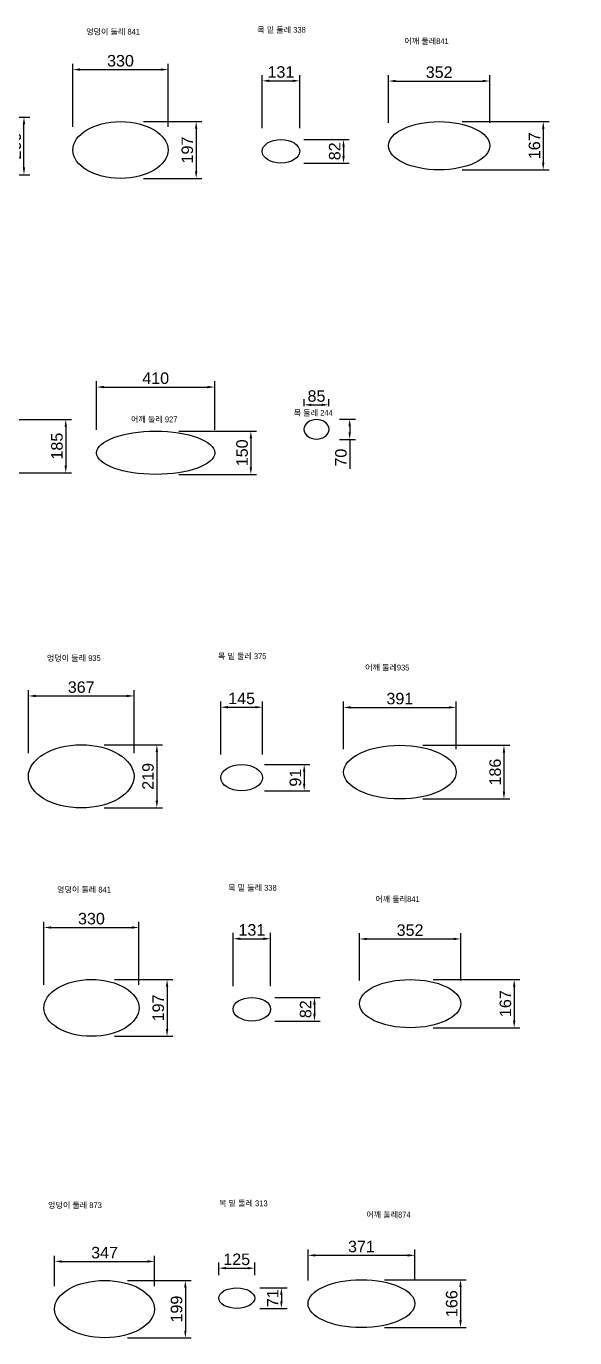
# Model space of a CAD drawing. Header units: millimetres. Extents: x -281 to 18273, y 674 to 20387.
# Drawn here: x 3145 to 5051, y 702 to 5254 of the extents above; entities that cross this region are included whole.
import ezdxf

# ---------------------------------------------------------------- set-up
doc = ezdxf.new("R2010")
doc.units = ezdxf.units.MM
doc.header["$PDMODE"] = 35
doc.header["$PDSIZE"] = 5
doc.styles.get("Standard").update_dxf_attribs({"font": 'arial.ttf'})
doc.dimstyles.new('이연주', dxfattribs={"dimscale": 10, "dimtxt": 4, "dimasz": 2.5, "dimexe": 2, "dimexo": 8, "dimgap": 1, "dimtad": 1, "dimdec": 0, "dimtxsty": 'Standard', "dimcen": 0, "dimclrd": 1, "dimclre": 1, "dimclrt": 2, "dimadec": 0, "dimazin": 0, "dimtfac": 1, "dimtdec": 0, "dimtmove": 0, "dimatfit": 3, "dimfxl": 1, "dimarcsym": 0})

# ---------------------------------------------------------------- blocks, each defined once
blk = doc.blocks.new('*D1')
at = {"color": 1, "lineweight": -2, "transparency": 16777216}
for p, q in [((2980.4, 3889.2), (3302.7, 3889.2)), ((3282.7, 3864.2), (3282.7, 3729.2)), ((2980.4, 3704.2), (3302.7, 3704.2))]:
    blk.add_line(p, q, dxfattribs=at)
at = {"color": 1, "transparency": 16777216}
for points in [[(3278.5, 3864.2), (3286.9, 3864.2), (3282.7, 3889.2)], [(3278.5, 3729.2), (3286.9, 3729.2), (3282.7, 3704.2)]]:
    blk.add_solid(points, dxfattribs=at)
at = {"layer": 'Defpoints', "color": 0, "transparency": 16777216}
for p in [(2900.4, 3889.2), (2900.4, 3704.2), (3282.7, 3704.2)]:
    blk.add_point(p, dxfattribs=at)
at = {"color": 2, "transparency": 16777216, "insert": (3252.3, 3796.7), "char_height": 40, "attachment_point": 5, "rotation": 90}
blk.add_mtext('185', dxfattribs=at)
blk = doc.blocks.new('*D7')
at = {"color": 1, "lineweight": -2, "transparency": 16777216}
for p, q in [((4111.1, 3935.1), (4111.1, 3960)), ((4136.1, 3940), (4171.1, 3940)), ((4196.1, 3935.1), (4196.1, 3960))]:
    blk.add_line(p, q, dxfattribs=at)
at = {"color": 1, "transparency": 16777216}
for points in [[(4136.1, 3944.1), (4136.1, 3935.8), (4111.1, 3940)], [(4171.1, 3944.1), (4171.1, 3935.8), (4196.1, 3940)]]:
    blk.add_solid(points, dxfattribs=at)
at = {"layer": 'Defpoints', "color": 0, "transparency": 16777216}
for p in [(4196.1, 3940), (4111.1, 3855.1), (4196.1, 3855.1)]:
    blk.add_point(p, dxfattribs=at)
at = {"color": 2, "transparency": 16777216, "insert": (4153.6, 3970.4), "char_height": 40, "attachment_point": 5}
blk.add_mtext('85', dxfattribs=at)
blk = doc.blocks.new('*D8')
at = {"color": 1, "lineweight": -2, "transparency": 16777216}
for p, q in [((4233.6, 3890.1), (4288.9, 3890.1)), ((4268.9, 3865.1), (4268.9, 3845.1)), ((4233.6, 3820.1), (4288.9, 3820.1)), ((4268.9, 3820.1), (4268.9, 3718.3))]:
    blk.add_line(p, q, dxfattribs=at)
at = {"color": 1, "transparency": 16777216}
for points in [[(4264.7, 3865.1), (4273, 3865.1), (4268.9, 3890.1)], [(4264.7, 3845.1), (4273, 3845.1), (4268.9, 3820.1)]]:
    blk.add_solid(points, dxfattribs=at)
at = {"layer": 'Defpoints', "color": 0, "transparency": 16777216}
for p in [(4153.6, 3890.1), (4153.6, 3820.1), (4268.9, 3820.1)]:
    blk.add_point(p, dxfattribs=at)
at = {"color": 2, "transparency": 16777216, "insert": (4238.5, 3756.7), "char_height": 40, "attachment_point": 5, "rotation": 90}
blk.add_mtext('70', dxfattribs=at)
blk = doc.blocks.new('*D11')
at = {"color": 1, "lineweight": -2, "transparency": 16777216}
for p, q in [((3390, 3853.6), (3390, 4021.7)), ((3800, 3853.6), (3800, 4021.7)), ((3415, 4001.7), (3775, 4001.7))]:
    blk.add_line(p, q, dxfattribs=at)
at = {"color": 1, "transparency": 16777216}
for points in [[(3415, 4005.9), (3415, 3997.6), (3390, 4001.7)], [(3775, 4005.9), (3775, 3997.6), (3800, 4001.7)]]:
    blk.add_solid(points, dxfattribs=at)
at = {"layer": 'Defpoints', "color": 0, "transparency": 16777216}
for p in [(3800, 4001.7), (3390, 3773.6), (3800, 3773.6)]:
    blk.add_point(p, dxfattribs=at)
at = {"color": 2, "transparency": 16777216, "insert": (3595, 4032.2), "char_height": 40, "attachment_point": 5}
blk.add_mtext('410', dxfattribs=at)
blk = doc.blocks.new('*D12')
at = {"color": 1, "lineweight": -2, "transparency": 16777216}
for p, q in [((3675, 3848.6), (3945.6, 3848.6)), ((3925.6, 3823.6), (3925.6, 3723.6)), ((3675, 3698.6), (3945.6, 3698.6))]:
    blk.add_line(p, q, dxfattribs=at)
at = {"color": 1, "transparency": 16777216}
for points in [[(3921.4, 3823.6), (3929.7, 3823.6), (3925.6, 3848.6)], [(3921.4, 3723.6), (3929.7, 3723.6), (3925.6, 3698.6)]]:
    blk.add_solid(points, dxfattribs=at)
at = {"layer": 'Defpoints', "color": 0, "transparency": 16777216}
for p in [(3595, 3848.6), (3595, 3698.6), (3925.6, 3698.6)]:
    blk.add_point(p, dxfattribs=at)
at = {"color": 2, "transparency": 16777216, "insert": (3895.2, 3773.6), "char_height": 40, "attachment_point": 5, "rotation": 90}
blk.add_mtext('150', dxfattribs=at)
blk = doc.blocks.new('*D19')
at = {"color": 1, "lineweight": -2, "transparency": 16777216}
for p, q in [((3206.7, 1926.7), (3206.7, 2145.8)), ((3537, 1926.7), (3537, 2145.8)), ((3231.7, 2125.8), (3512, 2125.8))]:
    blk.add_line(p, q, dxfattribs=at)
at = {"color": 1, "transparency": 16777216}
for points in [[(3231.7, 2130), (3231.7, 2121.7), (3206.7, 2125.8)], [(3512, 2130), (3512, 2121.7), (3537, 2125.8)]]:
    blk.add_solid(points, dxfattribs=at)
at = {"layer": 'Defpoints', "color": 0, "transparency": 16777216}
for p in [(3537, 2125.8), (3206.7, 1846.7), (3537, 1846.7)]:
    blk.add_point(p, dxfattribs=at)
at = {"color": 2, "transparency": 16777216, "insert": (3371.9, 2156.3), "char_height": 40, "attachment_point": 5}
blk.add_mtext('330', dxfattribs=at)
blk = doc.blocks.new('*D20')
at = {"color": 1, "lineweight": -2, "transparency": 16777216}
for p, q in [((3451.9, 1945.2), (3654.6, 1945.2)), ((3634.6, 1920.2), (3634.6, 1773.1)), ((3451.9, 1748.1), (3654.6, 1748.1))]:
    blk.add_line(p, q, dxfattribs=at)
at = {"color": 1, "transparency": 16777216}
for points in [[(3630.4, 1920.2), (3638.8, 1920.2), (3634.6, 1945.2)], [(3630.4, 1773.1), (3638.8, 1773.1), (3634.6, 1748.1)]]:
    blk.add_solid(points, dxfattribs=at)
at = {"layer": 'Defpoints', "color": 0, "transparency": 16777216}
for p in [(3371.9, 1945.2), (3371.9, 1748.1), (3634.6, 1748.1)]:
    blk.add_point(p, dxfattribs=at)
at = {"color": 2, "transparency": 16777216, "insert": (3604.2, 1846.7), "char_height": 40, "attachment_point": 5, "rotation": 90}
blk.add_mtext('197', dxfattribs=at)
blk = doc.blocks.new('*D21')
at = {"color": 1, "lineweight": -2, "transparency": 16777216}
for p, q in [((3863.8, 1922.2), (3863.8, 2106.8)), ((3994.3, 1922.2), (3994.3, 2106.8)), ((3888.8, 2086.8), (3969.3, 2086.8))]:
    blk.add_line(p, q, dxfattribs=at)
at = {"color": 1, "transparency": 16777216}
for points in [[(3888.8, 2090.9), (3888.8, 2082.6), (3863.8, 2086.8)], [(3969.3, 2090.9), (3969.3, 2082.6), (3994.3, 2086.8)]]:
    blk.add_solid(points, dxfattribs=at)
at = {"layer": 'Defpoints', "color": 0, "transparency": 16777216}
for p in [(3994.3, 2086.8), (3863.8, 1842.2), (3994.3, 1842.2)]:
    blk.add_point(p, dxfattribs=at)
at = {"color": 2, "transparency": 16777216, "insert": (3929.1, 2117.2), "char_height": 40, "attachment_point": 5}
blk.add_mtext('131', dxfattribs=at)
blk = doc.blocks.new('*D22')
at = {"color": 1, "lineweight": -2, "transparency": 16777216}
for p, q in [((4009.1, 1883.1), (4166.4, 1883.1)), ((4146.4, 1858.1), (4146.4, 1826.2)), ((4009.1, 1801.2), (4166.4, 1801.2))]:
    blk.add_line(p, q, dxfattribs=at)
at = {"color": 1, "transparency": 16777216}
for points in [[(4142.3, 1858.1), (4150.6, 1858.1), (4146.4, 1883.1)], [(4142.3, 1826.2), (4150.6, 1826.2), (4146.4, 1801.2)]]:
    blk.add_solid(points, dxfattribs=at)
at = {"layer": 'Defpoints', "color": 0, "transparency": 16777216}
for p in [(3929.1, 1883.1), (3929.1, 1801.2), (4146.4, 1801.2)]:
    blk.add_point(p, dxfattribs=at)
at = {"color": 2, "transparency": 16777216, "insert": (4116, 1842.2), "char_height": 40, "attachment_point": 5, "rotation": 90}
blk.add_mtext('82', dxfattribs=at)
blk = doc.blocks.new('*D23')
at = {"color": 1, "lineweight": -2, "transparency": 16777216}
for p, q in [((4302.7, 1941.5), (4302.7, 2106.1)), ((4654.6, 1941.5), (4654.6, 2106.1)), ((4327.7, 2086.1), (4629.6, 2086.1))]:
    blk.add_line(p, q, dxfattribs=at)
at = {"color": 1, "transparency": 16777216}
for points in [[(4327.7, 2090.2), (4327.7, 2081.9), (4302.7, 2086.1)], [(4629.6, 2090.2), (4629.6, 2081.9), (4654.6, 2086.1)]]:
    blk.add_solid(points, dxfattribs=at)
at = {"layer": 'Defpoints', "color": 0, "transparency": 16777216}
for p in [(4654.6, 2086.1), (4302.7, 1861.5), (4654.6, 1861.5)]:
    blk.add_point(p, dxfattribs=at)
at = {"color": 2, "transparency": 16777216, "insert": (4478.6, 2116.5), "char_height": 40, "attachment_point": 5}
blk.add_mtext('352', dxfattribs=at)
blk = doc.blocks.new('*D24')
at = {"color": 1, "lineweight": -2, "transparency": 16777216}
for p, q in [((4558.6, 1945.2), (4860.2, 1945.2)), ((4840.2, 1920.2), (4840.2, 1802.8)), ((4558.6, 1777.8), (4860.2, 1777.8))]:
    blk.add_line(p, q, dxfattribs=at)
at = {"color": 1, "transparency": 16777216}
for points in [[(4836, 1920.2), (4844.4, 1920.2), (4840.2, 1945.2)], [(4836, 1802.8), (4844.4, 1802.8), (4840.2, 1777.8)]]:
    blk.add_solid(points, dxfattribs=at)
at = {"layer": 'Defpoints', "color": 0, "transparency": 16777216}
for p in [(4478.6, 1945.2), (4478.6, 1777.8), (4840.2, 1777.8)]:
    blk.add_point(p, dxfattribs=at)
at = {"color": 2, "transparency": 16777216, "insert": (4809.8, 1861.5), "char_height": 40, "attachment_point": 5, "rotation": 90}
blk.add_mtext('167', dxfattribs=at)
blk = doc.blocks.new('*D33')
at = {"color": 1, "lineweight": -2, "transparency": 16777216}
for p, q in [((3152.8, 2730.4), (3152.8, 2949.5)), ((3177.8, 2929.5), (3494.8, 2929.5)), ((3519.8, 2730.4), (3519.8, 2949.5))]:
    blk.add_line(p, q, dxfattribs=at)
at = {"color": 1, "transparency": 16777216}
for points in [[(3177.8, 2933.7), (3177.8, 2925.4), (3152.8, 2929.5)], [(3494.8, 2933.7), (3494.8, 2925.4), (3519.8, 2929.5)]]:
    blk.add_solid(points, dxfattribs=at)
at = {"layer": 'Defpoints', "color": 0, "transparency": 16777216}
for p in [(3519.8, 2929.5), (3152.8, 2650.4), (3519.8, 2650.4)]:
    blk.add_point(p, dxfattribs=at)
at = {"color": 2, "transparency": 16777216, "insert": (3336.3, 2960), "char_height": 40, "attachment_point": 5}
blk.add_mtext('367', dxfattribs=at)
blk = doc.blocks.new('*D34')
at = {"color": 1, "lineweight": -2, "transparency": 16777216}
for p, q in [((3416.3, 2759.9), (3619.1, 2759.9)), ((3599.1, 2734.9), (3599.1, 2565.9)), ((3416.3, 2540.9), (3619.1, 2540.9))]:
    blk.add_line(p, q, dxfattribs=at)
at = {"color": 1, "transparency": 16777216}
for points in [[(3594.9, 2734.9), (3603.2, 2734.9), (3599.1, 2759.9)], [(3594.9, 2565.9), (3603.2, 2565.9), (3599.1, 2540.9)]]:
    blk.add_solid(points, dxfattribs=at)
at = {"layer": 'Defpoints', "color": 0, "transparency": 16777216}
for p in [(3336.3, 2759.9), (3336.3, 2540.9), (3599.1, 2540.9)]:
    blk.add_point(p, dxfattribs=at)
at = {"color": 2, "transparency": 16777216, "insert": (3568.6, 2650.4), "char_height": 40, "attachment_point": 5, "rotation": 90}
blk.add_mtext('219', dxfattribs=at)
blk = doc.blocks.new('*D35')
at = {"color": 1, "lineweight": -2, "transparency": 16777216}
for p, q in [((3821, 2725.9), (3821, 2910.5)), ((3846, 2890.5), (3941, 2890.5)), ((3966, 2725.9), (3966, 2910.5))]:
    blk.add_line(p, q, dxfattribs=at)
at = {"color": 1, "transparency": 16777216}
for points in [[(3846, 2894.6), (3846, 2886.3), (3821, 2890.5)], [(3941, 2894.6), (3941, 2886.3), (3966, 2890.5)]]:
    blk.add_solid(points, dxfattribs=at)
at = {"layer": 'Defpoints', "color": 0, "transparency": 16777216}
for p in [(3966, 2890.5), (3821, 2645.9), (3966, 2645.9)]:
    blk.add_point(p, dxfattribs=at)
at = {"color": 2, "transparency": 16777216, "insert": (3893.5, 2920.9), "char_height": 40, "attachment_point": 5}
blk.add_mtext('145', dxfattribs=at)
blk = doc.blocks.new('*D36')
at = {"color": 1, "lineweight": -2, "transparency": 16777216}
for p, q in [((3973.5, 2691.4), (4130.9, 2691.4)), ((4110.9, 2666.4), (4110.9, 2625.4)), ((3973.5, 2600.4), (4130.9, 2600.4))]:
    blk.add_line(p, q, dxfattribs=at)
at = {"color": 1, "transparency": 16777216}
for points in [[(4106.7, 2666.4), (4115.1, 2666.4), (4110.9, 2691.4)], [(4106.7, 2625.4), (4115.1, 2625.4), (4110.9, 2600.4)]]:
    blk.add_solid(points, dxfattribs=at)
at = {"layer": 'Defpoints', "color": 0, "transparency": 16777216}
for p in [(3893.5, 2691.4), (3893.5, 2600.4), (4110.9, 2600.4)]:
    blk.add_point(p, dxfattribs=at)
at = {"color": 2, "transparency": 16777216, "insert": (4080.5, 2645.9), "char_height": 40, "attachment_point": 5, "rotation": 90}
blk.add_mtext('91', dxfattribs=at)
blk = doc.blocks.new('*D37')
at = {"color": 1, "lineweight": -2, "transparency": 16777216}
for p, q in [((4247.6, 2745.2), (4247.6, 2909.8)), ((4272.6, 2889.8), (4613.6, 2889.8)), ((4638.6, 2745.2), (4638.6, 2909.8))]:
    blk.add_line(p, q, dxfattribs=at)
at = {"color": 1, "transparency": 16777216}
for points in [[(4272.6, 2893.9), (4272.6, 2885.6), (4247.6, 2889.8)], [(4613.6, 2893.9), (4613.6, 2885.6), (4638.6, 2889.8)]]:
    blk.add_solid(points, dxfattribs=at)
at = {"layer": 'Defpoints', "color": 0, "transparency": 16777216}
for p in [(4638.6, 2889.8), (4247.6, 2665.2), (4638.6, 2665.2)]:
    blk.add_point(p, dxfattribs=at)
at = {"color": 2, "transparency": 16777216, "insert": (4443.1, 2920.2), "char_height": 40, "attachment_point": 5}
blk.add_mtext('391', dxfattribs=at)
blk = doc.blocks.new('*D38')
at = {"color": 1, "lineweight": -2, "transparency": 16777216}
for p, q in [((4523.1, 2758.2), (4824.6, 2758.2)), ((4804.6, 2733.2), (4804.6, 2597.2)), ((4523.1, 2572.2), (4824.6, 2572.2))]:
    blk.add_line(p, q, dxfattribs=at)
at = {"color": 1, "transparency": 16777216}
for points in [[(4800.5, 2733.2), (4808.8, 2733.2), (4804.6, 2758.2)], [(4800.5, 2597.2), (4808.8, 2597.2), (4804.6, 2572.2)]]:
    blk.add_solid(points, dxfattribs=at)
at = {"layer": 'Defpoints', "color": 0, "transparency": 16777216}
for p in [(4443.1, 2758.2), (4443.1, 2572.2), (4804.6, 2572.2)]:
    blk.add_point(p, dxfattribs=at)
at = {"color": 2, "transparency": 16777216, "insert": (4774.2, 2665.2), "char_height": 40, "attachment_point": 5, "rotation": 90}
blk.add_mtext('186', dxfattribs=at)
blk = doc.blocks.new('*D49')
at = {"color": 1, "lineweight": -2, "transparency": 16777216}
for p, q in [((3244, 881.3), (3244, 986.7)), ((3269, 966.7), (3566, 966.7)), ((3591, 881.3), (3591, 986.7))]:
    blk.add_line(p, q, dxfattribs=at)
at = {"color": 1, "transparency": 16777216}
for points in [[(3269, 970.9), (3269, 962.5), (3244, 966.7)], [(3566, 970.9), (3566, 962.5), (3591, 966.7)]]:
    blk.add_solid(points, dxfattribs=at)
at = {"layer": 'Defpoints', "color": 0, "transparency": 16777216}
for p in [(3591, 966.7), (3244, 801.3), (3591, 801.3)]:
    blk.add_point(p, dxfattribs=at)
at = {"color": 2, "transparency": 16777216, "insert": (3417.5, 997.1), "char_height": 40, "attachment_point": 5}
blk.add_mtext('347', dxfattribs=at)
blk = doc.blocks.new('*D50')
at = {"color": 1, "lineweight": -2, "transparency": 16777216}
for p, q in [((3497.5, 900.8), (3718.1, 900.8)), ((3698.1, 875.8), (3698.1, 726.8)), ((3497.5, 701.8), (3718.1, 701.8))]:
    blk.add_line(p, q, dxfattribs=at)
at = {"color": 1, "transparency": 16777216}
for points in [[(3693.9, 875.8), (3702.2, 875.8), (3698.1, 900.8)], [(3693.9, 726.8), (3702.2, 726.8), (3698.1, 701.8)]]:
    blk.add_solid(points, dxfattribs=at)
at = {"layer": 'Defpoints', "color": 0, "transparency": 16777216}
for p in [(3417.5, 900.8), (3417.5, 701.8), (3698.1, 701.8)]:
    blk.add_point(p, dxfattribs=at)
at = {"color": 2, "transparency": 16777216, "insert": (3667.7, 801.3), "char_height": 40, "attachment_point": 5, "rotation": 90}
blk.add_mtext('199', dxfattribs=at)
blk = doc.blocks.new('*D51')
at = {"color": 1, "lineweight": -2, "transparency": 16777216}
for p, q in [((3814, 919.3), (3814, 963.3)), ((3939, 919.3), (3939, 963.3)), ((3839, 943.3), (3914, 943.3))]:
    blk.add_line(p, q, dxfattribs=at)
at = {"color": 1, "transparency": 16777216}
for points in [[(3839, 947.5), (3839, 939.2), (3814, 943.3)], [(3914, 947.5), (3914, 939.2), (3939, 943.3)]]:
    blk.add_solid(points, dxfattribs=at)
at = {"layer": 'Defpoints', "color": 0, "transparency": 16777216}
for p in [(3939, 943.3), (3814, 839.3), (3939, 839.3)]:
    blk.add_point(p, dxfattribs=at)
at = {"color": 2, "transparency": 16777216, "insert": (3876.5, 973.8), "char_height": 40, "attachment_point": 5}
blk.add_mtext('125', dxfattribs=at)
blk = doc.blocks.new('*D52')
at = {"color": 1, "lineweight": -2, "transparency": 16777216}
for p, q in [((3956.5, 874.8), (4051.5, 874.8)), ((4031.5, 849.8), (4031.5, 828.8)), ((3956.5, 803.8), (4051.5, 803.8))]:
    blk.add_line(p, q, dxfattribs=at)
at = {"color": 1, "transparency": 16777216}
for points in [[(4027.3, 849.8), (4035.7, 849.8), (4031.5, 874.8)], [(4027.3, 828.8), (4035.7, 828.8), (4031.5, 803.8)]]:
    blk.add_solid(points, dxfattribs=at)
at = {"layer": 'Defpoints', "color": 0, "transparency": 16777216}
for p in [(3876.5, 874.8), (3876.5, 803.8), (4031.5, 803.8)]:
    blk.add_point(p, dxfattribs=at)
at = {"color": 2, "transparency": 16777216, "insert": (4001.4, 839.3), "char_height": 40, "attachment_point": 5, "rotation": 90}
blk.add_mtext('71', dxfattribs=at)
blk = doc.blocks.new('*D53')
at = {"color": 1, "lineweight": -2, "transparency": 16777216}
for p, q in [((4124.2, 900.2), (4124.2, 1007.9)), ((4495.2, 900.2), (4495.2, 1007.9)), ((4149.2, 987.9), (4470.2, 987.9))]:
    blk.add_line(p, q, dxfattribs=at)
at = {"color": 1, "transparency": 16777216}
for points in [[(4149.2, 992.1), (4149.2, 983.7), (4124.2, 987.9)], [(4470.2, 992.1), (4470.2, 983.7), (4495.2, 987.9)]]:
    blk.add_solid(points, dxfattribs=at)
at = {"layer": 'Defpoints', "color": 0, "transparency": 16777216}
for p in [(4495.2, 987.9), (4124.2, 820.2), (4495.2, 820.2)]:
    blk.add_point(p, dxfattribs=at)
at = {"color": 2, "transparency": 16777216, "insert": (4309.7, 1018.3), "char_height": 40, "attachment_point": 5}
blk.add_mtext('371', dxfattribs=at)
blk = doc.blocks.new('*D54')
at = {"color": 1, "lineweight": -2, "transparency": 16777216}
for p, q in [((4389.7, 903.2), (4673.7, 903.2)), ((4653.7, 878.2), (4653.7, 762.2)), ((4389.7, 737.2), (4673.7, 737.2))]:
    blk.add_line(p, q, dxfattribs=at)
at = {"color": 1, "transparency": 16777216}
for points in [[(4649.6, 878.2), (4657.9, 878.2), (4653.7, 903.2)], [(4649.6, 762.2), (4657.9, 762.2), (4653.7, 737.2)]]:
    blk.add_solid(points, dxfattribs=at)
at = {"layer": 'Defpoints', "color": 0, "transparency": 16777216}
for p in [(4309.7, 903.2), (4309.7, 737.2), (4653.7, 737.2)]:
    blk.add_point(p, dxfattribs=at)
at = {"color": 2, "transparency": 16777216, "insert": (4623.3, 820.2), "char_height": 40, "attachment_point": 5, "rotation": 90}
blk.add_mtext('166', dxfattribs=at)
blk = doc.blocks.new('*D197')
at = {"color": 1, "lineweight": -2, "transparency": 16777216}
for p, q in [((2963.5, 4938.7), (3157.6, 4938.7)), ((3137.6, 4763.9), (3137.6, 4913.7)), ((2963.5, 4738.9), (3157.6, 4738.9))]:
    blk.add_line(p, q, dxfattribs=at)
at = {"color": 1, "transparency": 16777216}
for points in [[(3133.4, 4913.7), (3141.7, 4913.7), (3137.6, 4938.7)], [(3133.4, 4763.9), (3141.7, 4763.9), (3137.6, 4738.9)]]:
    blk.add_solid(points, dxfattribs=at)
at = {"layer": 'Defpoints', "color": 0, "transparency": 16777216}
for p in [(2883.5, 4938.7), (3137.6, 4938.7), (2883.5, 4738.9)]:
    blk.add_point(p, dxfattribs=at)
at = {"color": 2, "transparency": 16777216, "insert": (3107.2, 4838.8), "char_height": 40, "attachment_point": 5, "rotation": 90}
blk.add_mtext('200', dxfattribs=at)
blk = doc.blocks.new('*D199')
at = {"color": 1, "lineweight": -2, "transparency": 16777216}
for p, q in [((3307.7, 4904.6), (3307.7, 5123.8)), ((3332.7, 5103.8), (3613, 5103.8)), ((3638, 4904.6), (3638, 5123.8))]:
    blk.add_line(p, q, dxfattribs=at)
at = {"color": 1, "transparency": 16777216}
for points in [[(3332.7, 5108), (3332.7, 5099.6), (3307.7, 5103.8)], [(3613, 5108), (3613, 5099.6), (3638, 5103.8)]]:
    blk.add_solid(points, dxfattribs=at)
at = {"layer": 'Defpoints', "color": 0, "transparency": 16777216}
for p in [(3638, 5103.8), (3307.7, 4824.6), (3638, 4824.6)]:
    blk.add_point(p, dxfattribs=at)
at = {"color": 2, "transparency": 16777216, "insert": (3472.8, 5134.2), "char_height": 40, "attachment_point": 5}
blk.add_mtext('330', dxfattribs=at)
blk = doc.blocks.new('*D200')
at = {"color": 1, "lineweight": -2, "transparency": 16777216}
for p, q in [((3552.8, 4923.2), (3755.6, 4923.2)), ((3735.6, 4898.2), (3735.6, 4751.1)), ((3552.8, 4726.1), (3755.6, 4726.1))]:
    blk.add_line(p, q, dxfattribs=at)
at = {"color": 1, "transparency": 16777216}
for points in [[(3731.4, 4898.2), (3739.7, 4898.2), (3735.6, 4923.2)], [(3731.4, 4751.1), (3739.7, 4751.1), (3735.6, 4726.1)]]:
    blk.add_solid(points, dxfattribs=at)
at = {"layer": 'Defpoints', "color": 0, "transparency": 16777216}
for p in [(3472.8, 4923.2), (3472.8, 4726.1), (3735.6, 4726.1)]:
    blk.add_point(p, dxfattribs=at)
at = {"color": 2, "transparency": 16777216, "insert": (3705.1, 4824.6), "char_height": 40, "attachment_point": 5, "rotation": 90}
blk.add_mtext('197', dxfattribs=at)
blk = doc.blocks.new('*D201')
at = {"color": 1, "lineweight": -2, "transparency": 16777216}
for p, q in [((3964.8, 4900.1), (3964.8, 5084.7)), ((3989.8, 5064.7), (4070.3, 5064.7)), ((4095.3, 4900.1), (4095.3, 5084.7))]:
    blk.add_line(p, q, dxfattribs=at)
at = {"color": 1, "transparency": 16777216}
for points in [[(3989.8, 5068.9), (3989.8, 5060.6), (3964.8, 5064.7)], [(4070.3, 5068.9), (4070.3, 5060.6), (4095.3, 5064.7)]]:
    blk.add_solid(points, dxfattribs=at)
at = {"layer": 'Defpoints', "color": 0, "transparency": 16777216}
for p in [(4095.3, 5064.7), (3964.8, 4820.1), (4095.3, 4820.1)]:
    blk.add_point(p, dxfattribs=at)
at = {"color": 2, "transparency": 16777216, "insert": (4030, 5095.2), "char_height": 40, "attachment_point": 5}
blk.add_mtext('131', dxfattribs=at)
blk = doc.blocks.new('*D202')
at = {"color": 1, "lineweight": -2, "transparency": 16777216}
for p, q in [((4110, 4861.1), (4267.4, 4861.1)), ((4247.4, 4836.1), (4247.4, 4804.2)), ((4110, 4779.2), (4267.4, 4779.2))]:
    blk.add_line(p, q, dxfattribs=at)
at = {"color": 1, "transparency": 16777216}
for points in [[(4243.2, 4836.1), (4251.6, 4836.1), (4247.4, 4861.1)], [(4243.2, 4804.2), (4251.6, 4804.2), (4247.4, 4779.2)]]:
    blk.add_solid(points, dxfattribs=at)
at = {"layer": 'Defpoints', "color": 0, "transparency": 16777216}
for p in [(4030, 4861.1), (4030, 4779.2), (4247.4, 4779.2)]:
    blk.add_point(p, dxfattribs=at)
at = {"color": 2, "transparency": 16777216, "insert": (4217, 4820.1), "char_height": 40, "attachment_point": 5, "rotation": 90}
blk.add_mtext('82', dxfattribs=at)
blk = doc.blocks.new('*D203')
at = {"color": 1, "lineweight": -2, "transparency": 16777216}
for p, q in [((4403.6, 4919.4), (4403.6, 5084)), ((4428.6, 5064), (4730.5, 5064)), ((4755.5, 4919.4), (4755.5, 5084))]:
    blk.add_line(p, q, dxfattribs=at)
at = {"color": 1, "transparency": 16777216}
for points in [[(4428.6, 5068.2), (4428.6, 5059.8), (4403.6, 5064)], [(4730.5, 5068.2), (4730.5, 5059.8), (4755.5, 5064)]]:
    blk.add_solid(points, dxfattribs=at)
at = {"layer": 'Defpoints', "color": 0, "transparency": 16777216}
for p in [(4755.5, 5064), (4403.6, 4839.4), (4755.5, 4839.4)]:
    blk.add_point(p, dxfattribs=at)
at = {"color": 2, "transparency": 16777216, "insert": (4579.6, 5094.5), "char_height": 40, "attachment_point": 5}
blk.add_mtext('352', dxfattribs=at)
blk = doc.blocks.new('*D204')
at = {"color": 1, "lineweight": -2, "transparency": 16777216}
for p, q in [((4659.6, 4923.1), (4961.1, 4923.1)), ((4941.1, 4898.1), (4941.1, 4780.7)), ((4659.6, 4755.7), (4961.1, 4755.7))]:
    blk.add_line(p, q, dxfattribs=at)
at = {"color": 1, "transparency": 16777216}
for points in [[(4937, 4898.1), (4945.3, 4898.1), (4941.1, 4923.1)], [(4937, 4780.7), (4945.3, 4780.7), (4941.1, 4755.7)]]:
    blk.add_solid(points, dxfattribs=at)
at = {"layer": 'Defpoints', "color": 0, "transparency": 16777216}
for p in [(4579.6, 4923.1), (4579.6, 4755.7), (4941.1, 4755.7)]:
    blk.add_point(p, dxfattribs=at)
at = {"color": 2, "transparency": 16777216, "insert": (4910.7, 4839.4), "char_height": 40, "attachment_point": 5, "rotation": 90}
blk.add_mtext('167', dxfattribs=at)
blk = doc.blocks.new('*D235')
at = {"color": 1, "lineweight": -2, "transparency": 16777216}
for p, q in [((274.9, 2767.5), (274.9, 2876.4)), ((596, 2767.5), (596, 2876.4)), ((299.9, 2856.4), (571, 2856.4)), ((13423.5, 1167.5), (13640.2, 1167.5)), ((13620.2, 1142.5), (13620.2, 1019.7)), ((13423.5, 994.7), (13640.2, 994.7))]:
    blk.add_line(p, q, dxfattribs=at)
at = {"color": 1, "transparency": 16777216}
for points in [[(299.9, 2860.6), (299.9, 2852.2), (274.9, 2856.4)], [(571, 2860.6), (571, 2852.2), (596, 2856.4)], [(13616, 1142.5), (13624.3, 1142.5), (13620.2, 1167.5)], [(13616, 1019.7), (13624.3, 1019.7), (13620.2, 994.7)]]:
    blk.add_solid(points, dxfattribs=at)
at = {"layer": 'Defpoints', "color": 0, "transparency": 16777216}
for p in [(596, 2856.4), (274.9, 2687.5), (596, 2687.5), (13343.5, 1167.5), (13343.5, 994.7), (13620.2, 994.7)]:
    blk.add_point(p, dxfattribs=at)
at = {"color": 2, "transparency": 16777216, "insert": (435.4, 2886.8), "char_height": 40, "attachment_point": 5}
blk.add_mtext('321', dxfattribs=at)
at = {"color": 2, "transparency": 16777216, "insert": (13589.7, 1081.1), "char_height": 40, "attachment_point": 5, "rotation": 90}
blk.add_mtext('173', dxfattribs=at)
blk = doc.blocks.new('*D244')
at = {"color": 1, "lineweight": -2, "transparency": 16777216}
for p, q in [((-57.2, 2794.7), (136.8, 2794.7)), ((116.8, 2625.8), (116.8, 2769.7)), ((-57.2, 2600.8), (136.8, 2600.8)), ((10354.7, 1165.9), (10342.8, 1187.9)), ((10366.5, 1143.9), (10437.5, 1011.7)), ((10547.5, 806.9), (10449.3, 989.7))]:
    blk.add_line(p, q, dxfattribs=at)
at = {"color": 1, "transparency": 16777216}
for points in [[(112.6, 2769.7), (121, 2769.7), (116.8, 2794.7)], [(112.6, 2625.8), (121, 2625.8), (116.8, 2600.8)], [(10358.3, 1167.9), (10351, 1163.9), (10366.5, 1143.9)], [(10453, 991.7), (10445.6, 987.7), (10437.5, 1011.7)]]:
    blk.add_solid(points, dxfattribs=at)
at = {"layer": 'Defpoints', "color": 0, "transparency": 16777216}
for p in [(-137.2, 2794.7), (116.8, 2794.7), (-137.2, 2600.8), (10366.5, 1143.9), (10437.5, 1011.7)]:
    blk.add_point(p, dxfattribs=at)
at = {"color": 2, "transparency": 16777216, "char_height": 40, "attachment_point": 5}
for s, insert, rotation in [('194', (86.4, 2697.7), 90), ('∅150', (10539.4, 888.7), 298.2486)]:
    blk.add_mtext(s, dxfattribs=dict(at, insert=insert, rotation=rotation))
blk = doc.blocks.new('*D245')
at = {"color": 1, "lineweight": -2, "transparency": 16777216}
for p, q in [((-281.3, 2777.7), (-281.3, 2991.3)), ((-18.2, 2971.3), (-256.3, 2971.3)), ((6.8, 2777.7), (6.8, 2991.3)), ((11012.6, 1164), (10999.7, 1185.5)), ((11025.4, 1142.6), (11087, 1039.6)), ((11232.6, 796), (11099.8, 1018.1))]:
    blk.add_line(p, q, dxfattribs=at)
at = {"color": 1, "transparency": 16777216}
for points in [[(-256.3, 2975.5), (-256.3, 2967.1), (-281.3, 2971.3)], [(-18.2, 2975.5), (-18.2, 2967.1), (6.8, 2971.3)], [(11016.1, 1166.2), (11009, 1161.9), (11025.4, 1142.6)], [(11103.4, 1020.3), (11096.2, 1016), (11087, 1039.6)]]:
    blk.add_solid(points, dxfattribs=at)
at = {"layer": 'Defpoints', "color": 0, "transparency": 16777216}
for p in [(-281.3, 2971.3), (-281.3, 2697.7), (6.8, 2697.7), (11025.4, 1142.6), (11087, 1039.6)]:
    blk.add_point(p, dxfattribs=at)
at = {"color": 2, "transparency": 16777216, "insert": (-137.2, 3001.7), "char_height": 40, "attachment_point": 5}
blk.add_mtext('288', dxfattribs=at)
at = {"color": 2, "transparency": 16777216, "insert": (11220.7, 877.3), "char_height": 40, "attachment_point": 5, "rotation": 300.8736}
blk.add_mtext('∅120', dxfattribs=at)

msp = doc.modelspace()

# ---------------------------------------------------------------- linework, layer by layer
for centre, major_axis, ratio in [((3472.8, 4824.6), (-165.2, 0), 0.59673), ((4579.6, 4839.4), (175.9, 0), 0.475703), ((4030, 4820.1), (65.2, 0), 0.627586), ((4153.6, 3855.1), (-42.5, 0), 0.823529), ((3595, 3773.6), (205, 0), 0.365854), ((3336.3, 2650.4), (-183.5, 0), 0.59673), ((4443.1, 2665.2), (195.5, 0), 0.475703), ((3893.5, 2645.9), (72.5, 0), 0.627586), ((3371.9, 1846.7), (-165.2, 0), 0.59673), ((4478.6, 1861.5), (175.9, 0), 0.475703), ((3929.1, 1842.2), (65.2, 0), 0.627586), ((3417.5, 801.3), (173.5, 0), 0.573487), ((3876.5, 839.3), (62.5, 0), 0.568), ((4309.7, 820.2), (185.5, 0), 0.447439)]:
    msp.add_ellipse(centre, major_axis=major_axis, ratio=ratio)

# ---------------------------------------------------------------- texts
at = {"color": 2, "char_height": 20, "attachment_point": 1}
for s, width, insert in [('{\\fGulim|b0|i0|c129|p50;엉덩이 둘레 841}', 308.995, (3353.6, 5245.2)), ('{\\fGulim|b0|i0|c129|p50;목 밑 둘레 338}', 308.995, (3947.8, 5251.7)), ('{\\fGulim|b0|i0|c129|p50;어깨 둘레841}', 308.995, (4458.9, 5212.3)), ('{\\fGulim|b0|i0|c129|p50;목 둘레 244}', 197.416, (4074.4, 3922.1)), ('{\\fGulim|b0|i0|c129|p50;어깨 둘레 927}', 197.416, (3509.4, 3899.6)), ('{\\fGulim|b0|i0|c129|p50;엉덩이 둘레 935}', 308.995, (3217.1, 3071)), ('{\\fGulim|b0|i0|c129|p50;목 밑 둘레 375}', 308.995, (3811.3, 3077.4)), ('{\\fGulim|b0|i0|c129|p50;어깨 둘레935}', 308.995, (4322.4, 3038)), ('{\\fGulim|b0|i0|c129|p50;목 밑 둘레 338}', 308.995, (3846.8, 2273.7)), ('{\\fGulim|b0|i0|c129|p50;엉덩이 둘레 841}', 308.995, (3252.6, 2267.3)), ('{\\fGulim|b0|i0|c129|p50;어깨 둘레841}', 308.995, (4358, 2234.3)), ('{\\fGulim|b0|i0|c129|p50;엉덩이 둘레 873}', 308.995, (3221.2, 1172)), ('{\\fGulim|b0|i0|c129|p50;목 밑 둘레 313}', 308.995, (3815.4, 1178.4)), ('{\\fGulim|b0|i0|c129|p50;어깨 둘레874}', 308.995, (4326.6, 1139))]:
    msp.add_mtext_dynamic_manual_height_columns(s, width=width, gutter_width=12.5, heights=[0], dxfattribs=dict(at, insert=insert))

# ---------------------------------------------------------------- dimensions: what is measured, and where the dimension line sits
for base, p1, p2, angle, picture, middle in [((3638, 5103.8), (3307.7, 4824.6), (3638, 4824.6), 180, '*D199', (3472.8, 5134.2)), ((3137.6, 4938.7), (2883.5, 4738.9), (2883.5, 4938.7), 90, '*D197', (3107.2, 4838.8)), ((3735.6, 4726.1), (3472.8, 4923.2), (3472.8, 4726.1), 90, '*D200', (3705.1, 4824.6)), ((4941.1, 4755.7), (4579.6, 4923.1), (4579.6, 4755.7), 90, '*D204', (4910.7, 4839.4)), ((4247.4, 4779.2), (4030, 4861.1), (4030, 4779.2), 90, '*D202', (4217, 4820.1)), ((3282.7, 3704.2), (2900.4, 3889.2), (2900.4, 3704.2), 90, '*D1', (3252.3, 3796.7)), ((4268.9, 3820.1), (4153.6, 3890.1), (4153.6, 3820.1), 90, '*D8', (4238.5, 3756.7)), ((3519.8, 2929.5), (3152.8, 2650.4), (3519.8, 2650.4), 180, '*D33', (3336.3, 2960)), ((13620.2, 994.7), (13343.5, 1167.5), (13343.5, 994.7), 90, '*D235', (13589.7, 1081.1)), ((116.8, 2794.7), (-137.2, 2600.8), (-137.2, 2794.7), 90, '*D244', (86.4, 2697.7)), ((3599.1, 2540.9), (3336.3, 2759.9), (3336.3, 2540.9), 90, '*D34', (3568.6, 2650.4)), ((4804.6, 2572.2), (4443.1, 2758.2), (4443.1, 2572.2), 90, '*D38', (4774.2, 2665.2)), ((4110.9, 2600.4), (3893.5, 2691.4), (3893.5, 2600.4), 90, '*D36', (4080.5, 2645.9)), ((3537, 2125.8), (3206.7, 1846.7), (3537, 1846.7), 180, '*D19', (3371.9, 2156.3)), ((3634.6, 1748.1), (3371.9, 1945.2), (3371.9, 1748.1), 90, '*D20', (3604.2, 1846.7)), ((4840.2, 1777.8), (4478.6, 1945.2), (4478.6, 1777.8), 90, '*D24', (4809.8, 1861.5)), ((4146.4, 1801.2), (3929.1, 1883.1), (3929.1, 1801.2), 90, '*D22', (4116, 1842.2)), ((3698.1, 701.8), (3417.5, 900.8), (3417.5, 701.8), 90, '*D50', (3667.7, 801.3)), ((4031.5, 803.8), (3876.5, 874.8), (3876.5, 803.8), 90, '*D52', (4001.4, 839.3)), ((4653.7, 737.2), (4309.7, 903.2), (4309.7, 737.2), 90, '*D54', (4623.3, 820.2))]:
    dim = msp.add_linear_dim(base=base, p1=p1, p2=p2, angle=angle, dimstyle='이연주')
    dim.commit()
    dim.dimension.update_dxf_attribs({"geometry": picture, "text_midpoint": middle})
for base, p1, p2, picture, middle in [((4095.277962, 5064.7296089), (3964.777962, 4820.1319922), (4095.277962, 4820.1319922), '*D201', (4030.027962, 5095.166171)), ((4755.5, 5064), (4403.6, 4839.4), (4755.5, 4839.4), '*D203', (4579.6, 5094.5)), ((3800, 4001.7), (3390, 3773.6), (3800, 3773.6), '*D11', (3595, 4032.2)), ((4196.1, 3940), (4111.1, 3855.1), (4196.1, 3855.1), '*D7', (4153.6, 3970.4)), ((3966, 2890.5), (3821, 2645.9), (3966, 2645.9), '*D35', (3893.5, 2920.9)), ((4638.6, 2889.8), (4247.6, 2665.2), (4638.6, 2665.2), '*D37', (4443.1, 2920.2)), ((3994.3207564, 2086.7653634), (3863.8207564, 1842.1677466), (3994.3207564, 1842.1677466), '*D21', (3929.0707564, 2117.2019254)), ((4654.6, 2086.1), (4302.7, 1861.5), (4654.6, 1861.5), '*D23', (4478.6, 2116.5)), ((3591, 966.7), (3244, 801.3), (3591, 801.3), '*D49', (3417.5, 997.1)), ((4495.2, 987.9), (4124.2, 820.2), (4495.2, 820.2), '*D53', (4309.7, 1018.3)), ((3939, 943.3), (3814, 839.3), (3939, 839.3), '*D51', (3876.5, 973.8))]:
    dim = msp.add_linear_dim(base=base, p1=p1, p2=p2, dimstyle='이연주')
    dim.commit()
    dim.dimension.update_dxf_attribs({"geometry": picture, "text_midpoint": middle})
for base, p1, p2, angle, picture, middle in [((3925.6, 3698.6), (3595, 3848.6), (3595, 3698.6), 90, '*D12', (3925.6, 3773.6)), ((-281.3, 2971.3), (6.8, 2697.7), (-281.3, 2697.7), 180, '*D245', (-137.2, 2971.3))]:
    dim = msp.add_linear_dim(base=base, p1=p1, p2=p2, angle=angle, dimstyle='이연주')
    dim.commit()
    dim.dimension.update_dxf_attribs({"geometry": picture, "text_midpoint": middle, "dimtype": 160})
for p1, p2, picture, middle in [((11025.4, 1142.6), (11087, 1039.6), '*D245', (11193.7, 861.1)), ((10366.5, 1143.9), (10437.5, 1011.7), '*D244', (10511.6, 873.7))]:
    dim = msp.add_diameter_dim_2p(p1=p1, p2=p2, dimstyle='이연주')
    dim.commit()
    dim.dimension.update_dxf_attribs({"geometry": picture, "text_midpoint": middle, "dimtype": 163})
dim = msp.add_linear_dim(base=(596, 2856.4), p1=(274.9, 2687.5), p2=(596, 2687.5), dimstyle='이연주')
dim.commit()
dim.dimension.update_dxf_attribs({"geometry": '*D235', "text_midpoint": (435.4, 2856.4), "dimtype": 160})

doc.saveas('drawing.dxf')
